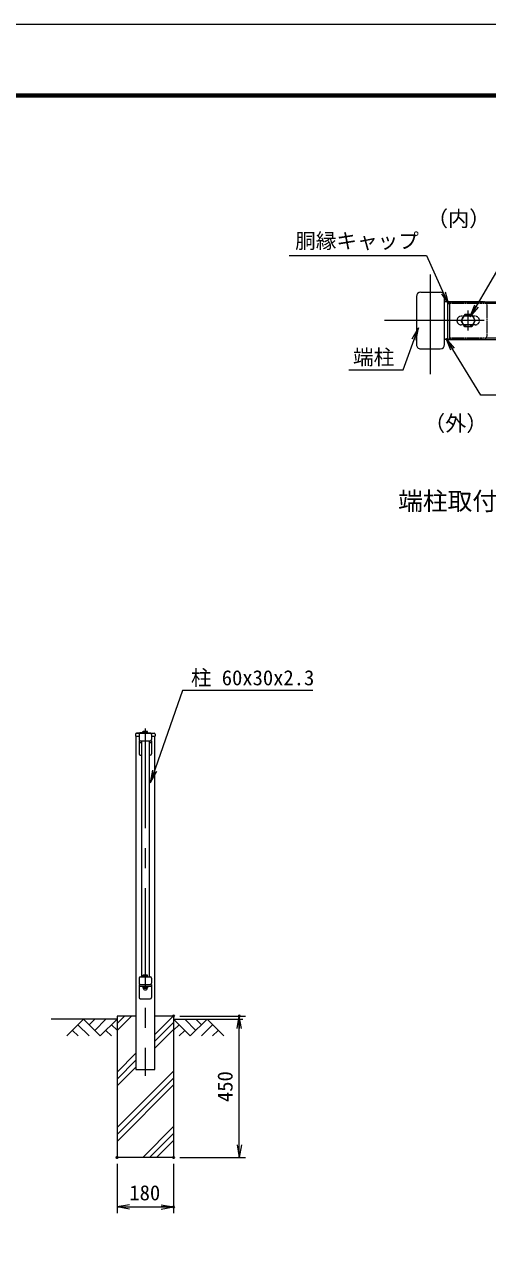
# Model space of a CAD drawing. Units: millimetres at full size. Extents: x -4200 to 4200, y -2970 to 2970.
# Drawn here: x -162 to 1310, y -948 to 2970 of the extents above; entities that cross this region are included whole.
import ezdxf
from ezdxf.enums import TextEntityAlignment as Align

# ---------------------------------------------------------------- set-up
doc = ezdxf.new("R2010")
doc.units = ezdxf.units.MM
doc.header["$LTSCALE"] = 10
doc.header["$PDMODE"] = 32
doc.header["$PDSIZE"] = 5
doc.linetypes.add('USER1', pattern=[50.8, 31.75, -6.35, 6.35, -6.35])
doc.linetypes.add('USER2', pattern=[0.375, 0.25, -0.125])
for name, color, linetype, lineweight in [('0-0_D-BGD', 7, 'Continuous', 18), ('0-1_D-STR4', 7, 'Continuous', 18), ('0-2_D-DCR-HCH', 7, 'Continuous', 13), ('0-3_D-BMK', 2, 'USER1', 13), ('0-4_D-TTL-TXT', 7, 'Continuous', 18), ('0-5_D-STR-DIM', 7, 'Continuous', 13), ('0-6_0', 7, 'Continuous', 18), ('0-8_D-STR1', 1, 'Continuous', 18), ('0-9_D-STR3', 3, 'Continuous', 13), ('0-A_D-STR-TXT', 7, 'Continuous', 13), ('0-B_D-TTL', 7, 'Continuous', 18)]:
    doc.layers.add(name, color=color, linetype=linetype, lineweight=lineweight)
doc.layers.add('0-7_Defpoints', color=253, linetype='Continuous')
doc.styles.add('ＭＳ ゴシック', font='')
doc.styles.get('ＭＳ ゴシック').set_extended_font_data('MS Gothic')

# ---------------------------------------------------------------- blocks, each defined once
blk = doc.blocks.new('_Open')
at = {"layer": '0-6_0'}
blk.add_line((-10, 1.667), (0, 0), dxfattribs=at)
blk.add_lwpolyline([(-10, -1.667), (0, 0), (-10, 0)], dxfattribs=at)

msp = doc.modelspace()

# ---------------------------------------------------------------- linework, layer by layer
at = {"layer": '0-0_D-BGD'}
for p, q in [((131.85, -193.38), (-78.15, -193.38)), ((311.85, -193.38), (531.85, -193.38))]:
    msp.add_line(p, q, dxfattribs=at)
at = {"layer": '0-1_D-STR4'}
for p, q in [((191.85, -183.38), (131.85, -183.38)), ((131.85, -183.38), (131.85, -633.38)), ((311.85, -183.38), (251.85, -183.38)), ((311.85, -183.38), (311.85, -633.38)), ((311.85, -633.38), (131.85, -633.38))]:
    msp.add_line(p, q, dxfattribs=at)
at = {"layer": '0-2_D-DCR-HCH'}
for p, q in [((25.42, -193.38), (-27.79, -246.59)), ((25.42, -193.38), (78.64, -246.59)), ((43.16, -211.12), (60.9, -193.38)), ((60.9, -228.86), (96.37, -193.38)), ((78.64, -246.59), (131.85, -193.38)), ((365.06, -246.59), (311.85, -193.38)), ((382.8, -228.86), (347.32, -193.38)), ((418.27, -193.38), (365.06, -246.59)), ((400.63, -211.21), (382.8, -193.38)), ((418.27, -193.38), (471.48, -246.59)), ((-10.05, -228.86), (7.77, -246.59)), ((7.69, -211.12), (43.32, -246.59)), ((96.37, -228.86), (114.19, -246.59)), ((114.11, -211.12), (131.85, -228.78)), ((329.59, -211.12), (311.85, -228.78)), ((347.32, -228.86), (329.5, -246.59)), ((436.01, -211.12), (400.37, -246.59)), ((453.75, -228.86), (435.93, -246.59))]:
    msp.add_line(p, q, dxfattribs=at)
at = {"layer": '0-3_D-BMK'}
for p, q in [((1129.49, 1857.9), (1129.49, 2199.61)), ((1249.49, 1997.11), (1249.49, 2060.4)), ((1300.35, 2028.75), (958.64, 2028.75)), ((221.85, 731.62), (221.85, -373.38))]:
    msp.add_line(p, q, dxfattribs=at)
at = {"layer": '0-5_D-STR-DIM'}
for p, q in [((331.85, -183.38), (540.86, -183.38)), ((520.86, -633.38), (520.86, -183.38)), ((131.85, -653.38), (131.85, -810.7)), ((311.85, -653.38), (311.85, -810.7)), ((331.85, -633.38), (540.86, -633.38)), ((131.85, -790.7), (311.85, -790.7))]:
    msp.add_line(p, q, dxfattribs=at)
at = {"layer": '0-6_0'}
for p, q in [((131.85, -229.02), (177.48, -183.38)), ((131.85, -206.92), (155.39, -183.38)), ((131.85, -184.82), (133.29, -183.38)), ((251.85, -241.6), (310.07, -183.38)), ((251.85, -263.7), (311.85, -203.7)), ((251.85, -285.79), (311.85, -225.79)), ((131.85, -361.6), (191.85, -301.6)), ((131.85, -383.7), (191.85, -323.7)), ((131.85, -405.79), (191.85, -345.79)), ((131.85, -538.38), (311.85, -358.38)), ((131.85, -560.47), (311.85, -380.47)), ((131.85, -582.57), (311.85, -402.57)), ((213.62, -633.38), (311.85, -535.15)), ((235.72, -633.38), (311.85, -557.25)), ((257.81, -633.38), (311.85, -579.35))]:
    msp.add_line(p, q, dxfattribs=at)
at = {"layer": '0-7_Defpoints'}
for p in [(311.85, -183.38), (520.86, -183.38), (131.85, -633.38), (311.85, -633.38), (311.85, -790.7)]:
    msp.add_point(p, dxfattribs=at)
at = {"layer": '0-8_D-STR1'}
for p, q in [((1098.29, 2118.75), (1160.69, 2118.75)), ((1084.49, 2104.95), (1084.49, 1952.55)), ((1174.49, 1952.55), (1174.49, 2104.95)), ((1297.49, 2088.75), (1174.49, 2088.75)), ((1183.49, 2088.75), (1727.99, 2088.75)), ((1183.49, 2083.5), (1183.49, 1974)), ((1187.99, 2088), (1189.49, 2088)), ((1189.49, 2088.75), (1189.49, 1968.75)), ((1297.49, 1968.75), (1174.49, 1968.75)), ((1183.49, 1968.75), (1727.99, 1968.75)), ((1187.99, 1969.5), (1189.49, 1969.5)), ((1098.29, 1938.75), (1160.69, 1938.75)), ((190.6, 713.62), (190.6, 706.62)), ((190.6, 706.62), (201.85, 706.62)), ((191.85, 706.62), (191.85, -353.38)), ((214.35, 718.82), (193.6, 716.62)), ((193.6, 716.62), (214.35, 716.62)), ((201.85, 712.02), (201.85, 696.22)), ((206.45, 716.62), (237.25, 716.62)), ((229.35, 718.82), (250.1, 716.62)), ((229.35, 716.62), (250.1, 716.62)), ((241.85, 712.02), (241.85, 696.22)), ((241.85, 706.62), (253.1, 706.62)), ((251.85, -353.38), (251.85, 706.62)), ((253.1, 713.62), (253.1, 706.62)), ((201.85, 691.62), (201.85, 650.62)), ((201.85, 687.12), (209.35, 687.12)), ((206.45, 691.62), (237.25, 691.62)), ((209.35, 691.62), (209.35, -58.38)), ((234.35, 691.62), (234.35, -58.38)), ((234.35, 687.12), (241.85, 687.12)), ((205.85, 646.62), (209.35, 646.62)), ((234.35, 646.62), (237.85, 646.62)), ((201.85, -62.98), (201.85, -78.78)), ((206.45, -58.38), (237.25, -58.38)), ((241.85, -62.98), (241.85, -78.78)), ((201.85, -83.38), (201.85, -124.38)), ((201.85, -87.88), (241.85, -87.88)), ((206.45, -83.38), (237.25, -83.38)), ((205.85, -128.38), (237.85, -128.38)), ((191.85, -353.38), (251.85, -353.38))]:
    msp.add_line(p, q, dxfattribs=at)
at = {"layer": '0-8_D-STR1', "linetype": 'USER2'}
for p, q in [((1189.49, 2083.95), (1727.99, 2083.95)), ((1309.49, 1980.75), (1309.49, 2076.75)), ((1271.99, 2042.25), (1226.99, 2042.25)), ((1271.99, 2015.25), (1226.99, 2015.25)), ((1189.49, 1973.55), (1727.99, 1973.55))]:
    msp.add_line(p, q, dxfattribs=at)
at = {"layer": '0-8_D-STR1'}
for points in [[(201.85, 691.62), (241.85, 691.62), (241.85, 650.62)], [(201.85, -83.38), (241.85, -83.38), (241.85, -124.38)]]:
    msp.add_lwpolyline(points, dxfattribs=at)
for centre, radius, start, end in [((1098.29, 2104.95), 13.8, 90.00002, 179.99999), ((1160.69, 2104.95), 13.8, 0, 90.00002), ((1187.99, 2083.5), 4.5, 90, 180), ((1187.99, 1974), 4.5, 180, 270), ((1098.29, 1952.55), 13.8, 179.99999, 270.00002), ((1160.69, 1952.55), 13.8, 270.00002, 0), ((193.6, 713.62), 3, 90, 180), ((206.45, 712.02), 4.6, 90, 180), ((237.25, 712.02), 4.6, 0, 90), ((250.1, 713.62), 3, 0, 90), ((206.45, 696.22), 4.6, 180, 270), ((237.25, 696.22), 4.6, 270, 0), ((205.85, 650.62), 4, 180, 270), ((237.85, 650.62), 4, 270, 0), ((206.45, -62.98), 4.6, 90, 180), ((237.25, -62.98), 4.6, 0, 90), ((206.45, -78.78), 4.6, 180, 270), ((237.25, -78.78), 4.6, 270, 0), ((205.85, -124.38), 4, 180, 270), ((237.85, -124.38), 4, 270, 0)]:
    msp.add_arc(centre, radius, start, end, dxfattribs=at)
at = {"layer": '0-8_D-STR1', "linetype": 'USER2'}
for centre, radius, start, end in [((1297.49, 2076.75), 12, 359.99999, 90), ((1226.99, 2028.75), 13.5, 90, 270), ((1271.99, 2028.75), 13.5, 270, 90), ((1297.49, 1980.75), 12, 270, 359.99999)]:
    msp.add_arc(centre, radius, start, end, dxfattribs=at)
at = {"layer": '0-9_D-STR3'}
for p, q in [((1271.99, 2028.78), (1260.77, 2048.22)), ((1238.22, 2009.28), (1226.99, 2028.72)), ((214.35, 721.54), (215.36, 722.12)), ((214.35, 716.62), (214.35, 721.54)), ((229.35, 716.62), (214.35, 716.62)), ((228.34, 722.12), (215.36, 722.12)), ((218.11, 716.62), (218.11, 721.54)), ((225.59, 716.62), (225.59, 721.54)), ((229.35, 721.54), (228.34, 722.12)), ((229.35, 716.62), (229.35, 721.54)), ((214.35, -53.46), (215.36, -52.88)), ((214.35, -58.38), (214.35, -53.46)), ((229.35, -58.38), (214.35, -58.38)), ((228.34, -52.88), (215.36, -52.88)), ((218.11, -58.38), (218.11, -53.46)), ((225.59, -58.38), (225.59, -53.46)), ((229.35, -53.46), (228.34, -52.88)), ((229.35, -58.38), (229.35, -53.46)), ((214.35, -87.88), (214.35, -93.8)), ((214.35, -87.88), (229.35, -87.88)), ((214.35, -93.8), (215.36, -94.38)), ((215.36, -94.38), (228.34, -94.38)), ((218.11, -87.88), (218.11, -93.8)), ((225.59, -87.88), (225.59, -93.8)), ((229.35, -93.8), (228.34, -94.38)), ((229.35, -87.88), (229.35, -93.8))]:
    msp.add_line(p, q, dxfattribs=at)
for points in [[(1260.77, 2048.22), (1238.24, 2048.24), (1226.99, 2028.72)], [(1271.99, 2028.78), (1260.74, 2009.27), (1238.22, 2009.28)]]:
    msp.add_lwpolyline(points, dxfattribs=at)
msp.add_circle((1249.49, 2028.75), 19.48, dxfattribs=at)
for centre, radius, start, end in [((215.12, 714.22), 7.9, 67.81236, 88.31726), ((221.85, 709.79), 12.33, 72.33186, 107.66814), ((228.57, 714.22), 7.9, 91.68274, 112.18764), ((215.12, -60.78), 7.9, 67.81236, 88.31726), ((221.85, -65.21), 12.33, 72.33186, 107.66814), ((228.57, -60.78), 7.9, 91.68274, 112.18764), ((215.12, -86.49), 7.9, 271.68274, 292.18764), ((221.85, -93.87), 6.51, 184.51776, 355.48224), ((221.85, -82.05), 12.33, 252.33186, 287.66814), ((228.57, -86.49), 7.9, 247.81236, 268.31726)]:
    msp.add_arc(centre, radius, start, end, dxfattribs=at)
at = {"layer": '0-A_D-STR-TXT'}
for points in [[(1974.36, 2291.77), (1402.5, 2291.77), (1255.87, 2041.89)], [(679.34, 2235.88), (1117.11, 2235.88), (1185.87, 2082.19)], [(869.57, 1871.62), (1042.88, 1871.62), (1090.45, 2003.96)], [(1727.68, 1791.42), (1289.92, 1791.42), (1179.93, 1970.05)], [(754.67, 851.82), (340.21, 851.82), (238.13, 560.77)]]:
    msp.add_lwpolyline(points, dxfattribs=at)
at = {"layer": '0-B_D-TTL'}
for points in [[(-4200.18, -2970.05), (4199.82, -2970.05), (4199.82, 2969.95), (-4200.18, 2969.95)], [(-3930.18, 2749.95), (3929.82, 2749.95), (3929.82, -2750.05), (-3930.18, -2750.05)], [(-3927.68, 2747.45), (3927.32, 2747.45), (3927.32, -2747.55), (-3927.68, -2747.55)], [(-3925.18, 2744.95), (3924.82, 2744.95), (3924.82, -2745.05), (-3925.18, -2745.05)], [(-3922.68, 2742.45), (3922.32, 2742.45), (3922.32, -2742.55), (-3922.68, -2742.55)], [(-3920.18, 2739.95), (3919.82, 2739.95), (3919.82, -2740.05), (-3920.18, -2740.05)]]:
    msp.add_lwpolyline(points, close=True, dxfattribs=at)

# ---------------------------------------------------------------- block references
at = {"layer": '0-5_D-STR-DIM', "xscale": 4, "yscale": 4}
for p, rotation in [((520.86, -183.38), 90), ((520.86, -633.38), 270), ((131.85, -790.7), 180)]:
    msp.add_blockref('_Open', p, dxfattribs=dict(at, rotation=rotation))
msp.add_blockref('_Open', (311.85, -790.7), dxfattribs=at)
at = {"layer": '0-A_D-STR-TXT', "xscale": 4, "yscale": 4}
for p, rotation in [((1186.68, 2080.36), 294.10173), ((1254.86, 2040.16), 239.59716), ((1091.12, 2005.84), 70.23082), ((1178.88, 1971.75), 121.62296), ((237.47, 558.88), 250.67255)]:
    msp.add_blockref('_Open', p, dxfattribs=dict(at, rotation=rotation))

# ---------------------------------------------------------------- texts
at = {"layer": '0-4_D-TTL-TXT', "style": 'ＭＳ ゴシック'}
msp.add_text('端柱取付詳細', height=57.7, dxfattribs=at).set_placement((1026.47, 1408.35), align=Align.BOTTOM_LEFT)
at = {"layer": '0-5_D-STR-DIM', "style": 'ＭＳ ゴシック'}
msp.add_text('450', height=48.09, rotation=90, dxfattribs=at).set_placement((514.11, -456.88), align=Align.BOTTOM_LEFT)
msp.add_text('180', height=48.09, dxfattribs=at).set_placement((171.18, -783.95), align=Align.BOTTOM_LEFT)
at = {"layer": '0-A_D-STR-TXT', "style": 'ＭＳ ゴシック'}
for s, height, p in [('（内）', 49.49, (1117.78, 2313.32)), ('胴縁キャップ', 48.09, (698.83, 2243.69)), ('端柱', 48.09, (882.95, 1873.79)), ('（外）', 49.49, (1108.58, 1662.37)), ('柱 60x30x2.3', 48.09, (366.94, 854.2))]:
    msp.add_text(s, height=height, dxfattribs=at).set_placement(p, align=Align.BOTTOM_LEFT)

doc.saveas('drawing.dxf')
